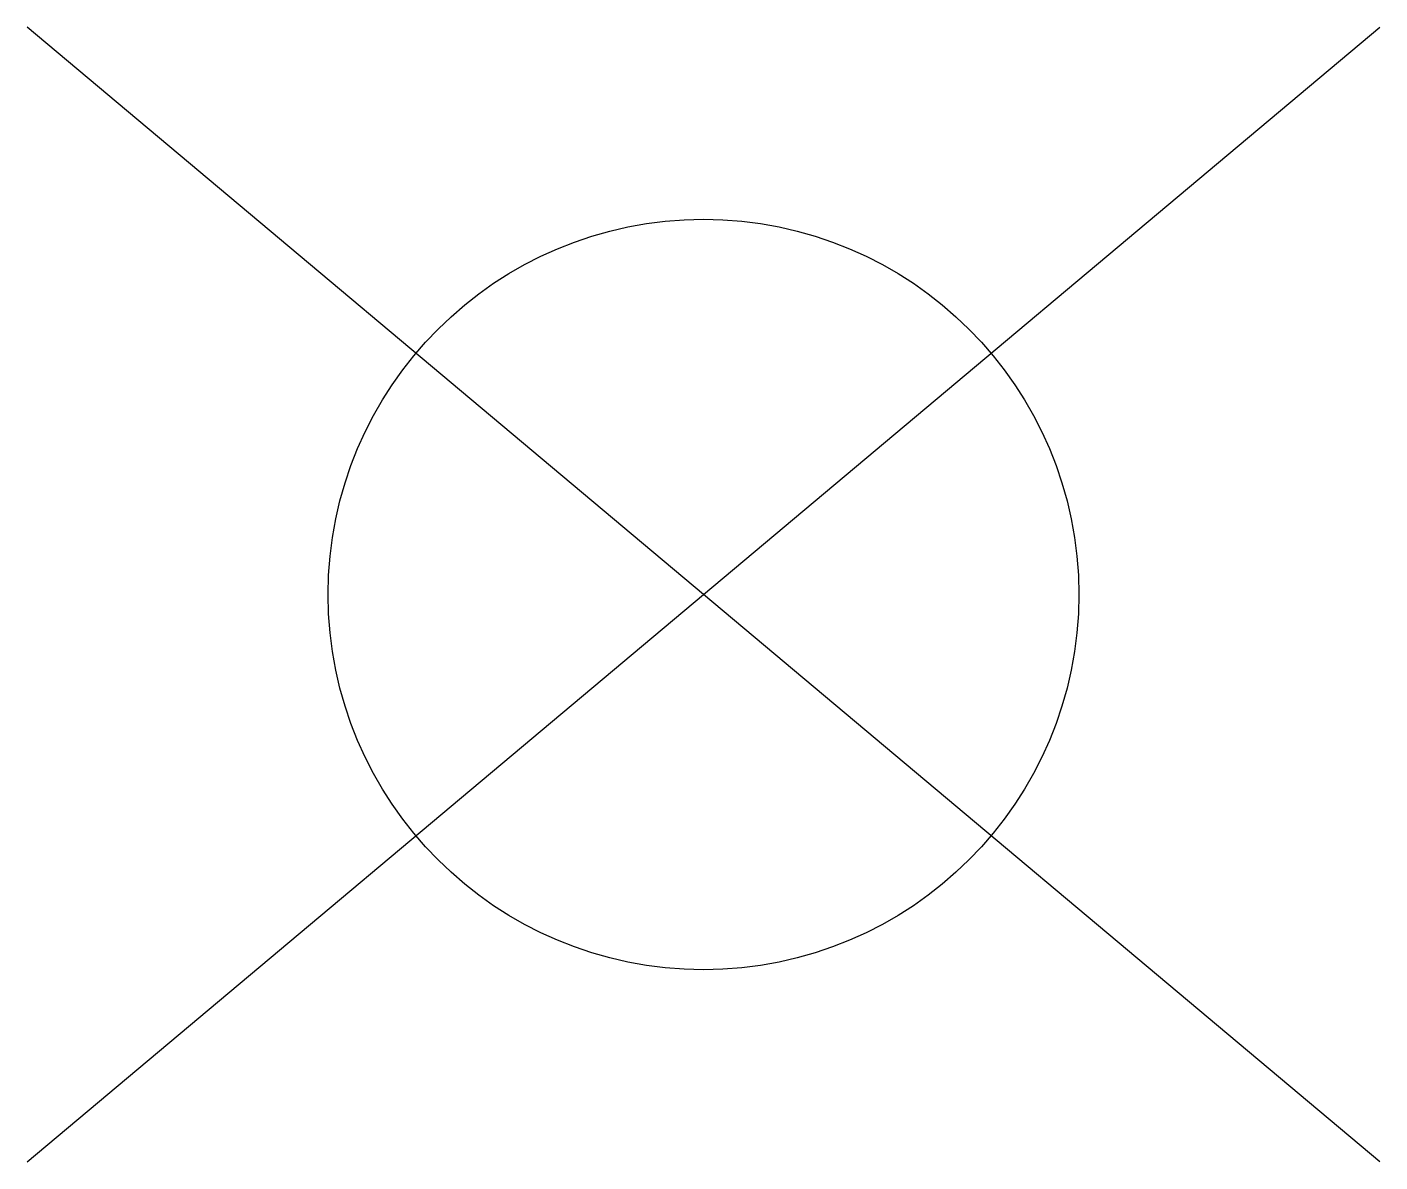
# Model space of a CAD drawing. Header units: metres. Extents: x -0.72 to 0.72, y -0.6 to 0.6.
import ezdxf

# ---------------------------------------------------------------- set-up
doc = ezdxf.new("R2010")
doc.units = ezdxf.units.M
doc.header["$LTSCALE"] = 0.2

msp = doc.modelspace()

# ---------------------------------------------------------------- linework, layer by layer
at = {"color": 0}
for p, q in [((-0.7208, -0.6049), (0.7208, 0.6049)), ((0.7208, -0.6049), (-0.7208, 0.6049))]:
    msp.add_line(p, q, dxfattribs=at)
msp.add_circle((0, 0), 0.4)

doc.saveas('drawing.dxf')
